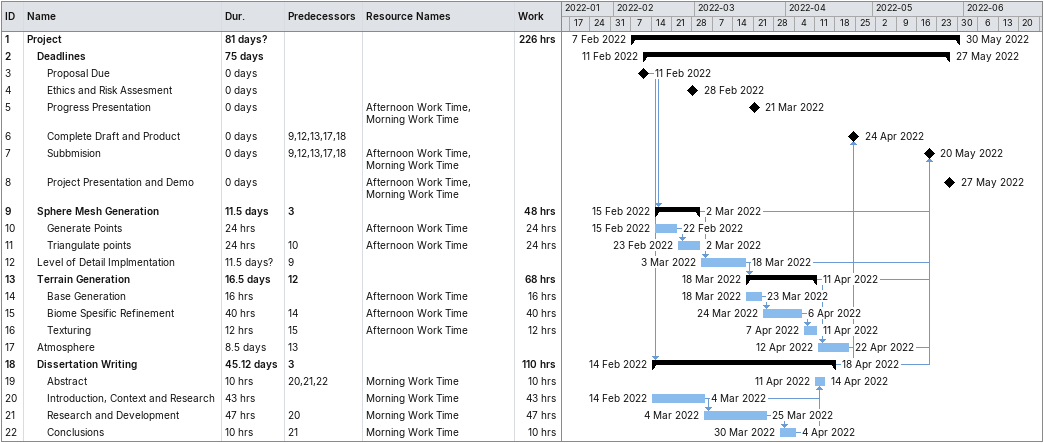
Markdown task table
| ID | Level | Task | Duration | Start | Finish | Predecessors | Resources | Work (h) |
|---|---|---|---|---|---|---|---|---|
| 1 | 1 | **Project** | 81d? | 2022-02-07 | 2022-05-30 |  |  | 226 |
| 2 | 2 | **Deadlines** | 75d | 2022-02-11 | 2022-05-27 |  |  |  |
| 3 | 3 | Proposal Due | 0d | 2022-02-11 | 2022-02-11 |  |  |  |
| 4 | 3 | Ethics and Risk Assesment | 0d | 2022-02-28 | 2022-02-28 |  |  |  |
| 5 | 3 | Progress Presentation | 0d | 2022-03-21 | 2022-03-21 |  | Afternoon Work Time, Morning Work Time |  |
| 6 | 3 | Complete Draft and Product | 0d | 2022-04-24 | 2022-04-24 | 9, 12, 13, 17, 18 |  |  |
| 7 | 3 | Subbmision | 0d | 2022-05-20 | 2022-05-20 | 9, 12, 13, 17, 18 | Afternoon Work Time, Morning Work Time |  |
| 8 | 3 | Project Presentation and Demo | 0d | 2022-05-27 | 2022-05-27 |  | Afternoon Work Time, Morning Work Time |  |
| 9 | 2 | **Sphere Mesh Generation** | 11.5d | 2022-02-15 | 2022-03-02 | 3 |  | 48 |
| 10 | 3 | Generate Points | 24h | 2022-02-15 | 2022-02-22 |  | Afternoon Work Time | 24 |
| 11 | 3 | Triangulate points | 24h | 2022-02-23 | 2022-03-02 | 10 | Afternoon Work Time | 24 |
| 12 | 2 | Level of Detail Implmentation | 11.5d? | 2022-03-03 | 2022-03-18 | 9 |  |  |
| 13 | 2 | **Terrain Generation** | 16.5d | 2022-03-18 | 2022-04-11 | 12 |  | 68 |
| 14 | 3 | Base Generation | 16h | 2022-03-18 | 2022-03-23 |  | Afternoon Work Time | 16 |
| 15 | 3 | Biome Spesific Refinement | 40h | 2022-03-24 | 2022-04-06 | 14 | Afternoon Work Time | 40 |
| 16 | 3 | Texturing | 12h | 2022-04-07 | 2022-04-11 | 15 | Afternoon Work Time | 12 |
| 17 | 2 | Atmosphere | 8.5d | 2022-04-12 | 2022-04-22 | 13 |  |  |
| 18 | 2 | **Dissertation Writing** | 45.12d | 2022-02-14 | 2022-04-18 | 3 |  | 110 |
| 19 | 3 | Abstract | 10h | 2022-04-11 | 2022-04-14 | 20, 21, 22 | Morning Work Time | 10 |
| 20 | 3 | Introduction, Context and Research | 43h | 2022-02-14 | 2022-03-04 |  | Morning Work Time | 43 |
| 21 | 3 | Research and Development | 47h | 2022-03-04 | 2022-03-25 | 20 | Morning Work Time | 47 |
| 22 | 3 | Conclusions | 10h | 2022-03-30 | 2022-04-04 | 21 | Morning Work Time | 10 |
